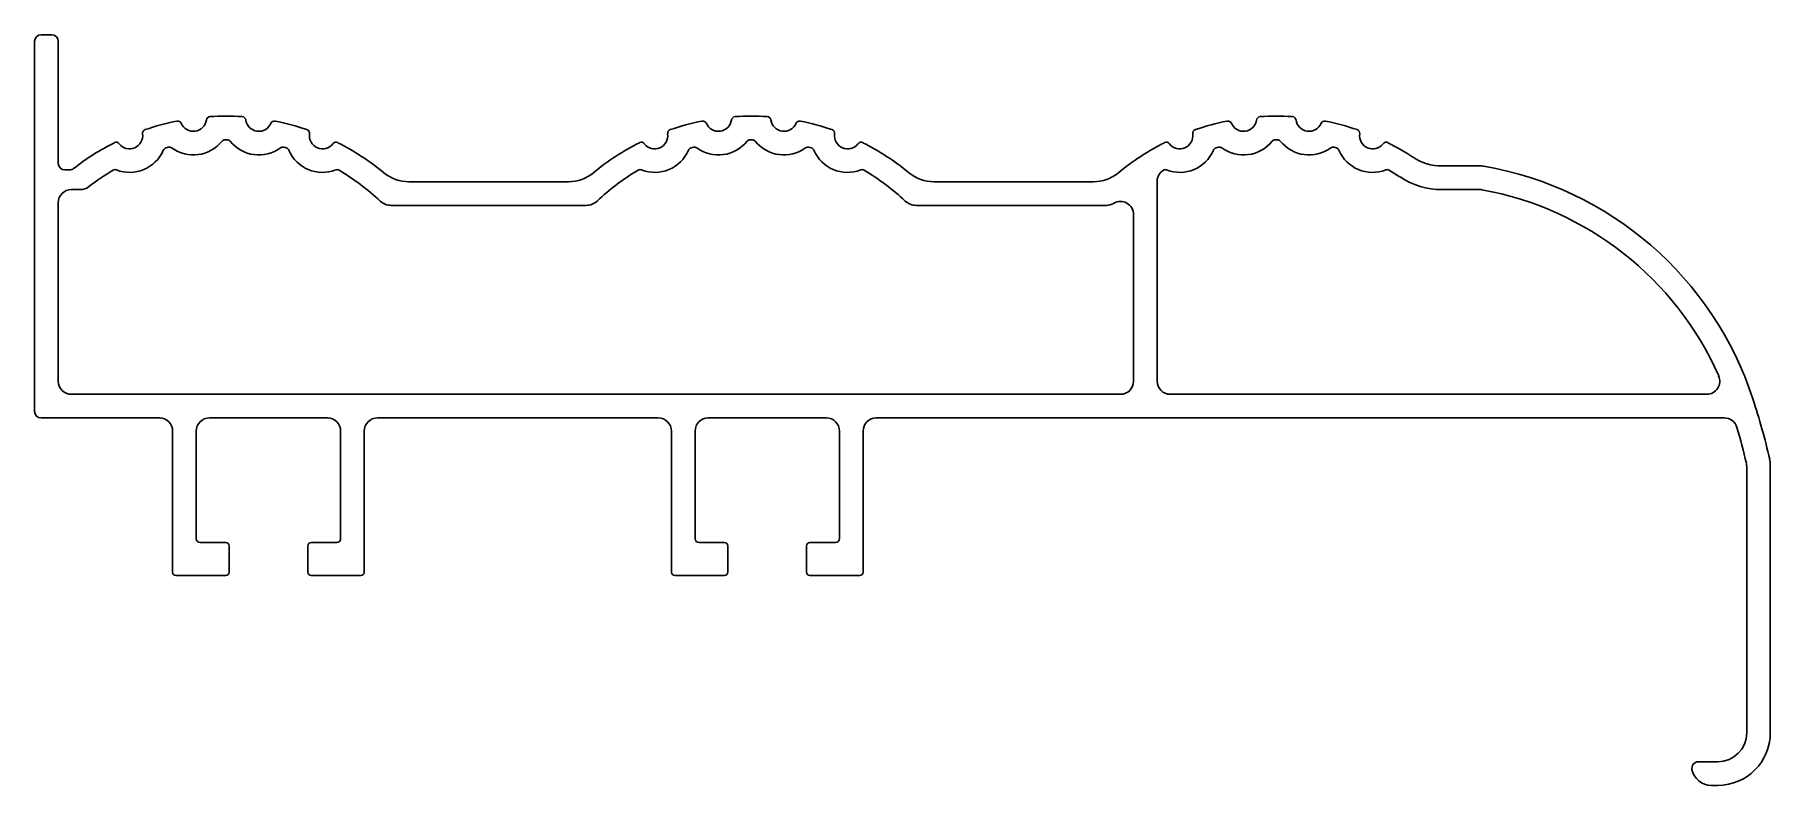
# Model space of a CAD drawing. Extents: x 416 to 548, y 704 to 762.
import ezdxf

# ---------------------------------------------------------------- set-up
doc = ezdxf.new("R2010")
doc.units = 0
doc.layers.get('0').update_dxf_attribs({"linetype": 'CONTINUOUS'})

msp = doc.modelspace()

# ---------------------------------------------------------------- linework, layer by layer
at = {"color": 0}
for p, q in [((416.21, 761.61), (417.01, 761.61)), ((415.71, 732.91), (415.71, 761.11)), ((417.51, 751.81), (417.51, 761.11)), ((418.01, 751.31), (418.37, 751.31)), ((522.92, 751.61), (525.94, 751.61)), ((418.51, 749.81), (419.2, 749.81)), ((444.22, 750.41), (456.37, 750.41)), ((484.22, 750.41), (496.37, 750.41)), ((501.22, 735.21), (501.22, 750.44)), ((522.92, 749.81), (525.78, 749.81)), ((417.51, 735.21), (417.51, 748.81)), ((442.86, 748.61), (457.73, 748.61)), ((482.86, 748.61), (497.36, 748.61)), ((499.42, 747.91), (499.42, 735.21)), ((498.42, 734.21), (418.51, 734.21)), ((543.08, 734.21), (502.22, 734.21)), ((416.21, 732.41), (425.22, 732.41)), ((426.22, 720.66), (426.22, 731.41)), ((428.02, 731.41), (428.02, 723.21)), ((438.02, 732.41), (429.02, 732.41)), ((439.02, 723.21), (439.02, 731.41)), ((440.82, 731.41), (440.82, 720.66)), ((463.22, 732.41), (441.82, 732.41)), ((464.22, 720.66), (464.22, 731.41)), ((466.02, 731.41), (466.02, 723.21)), ((476.02, 732.41), (467.02, 732.41)), ((477.02, 723.21), (477.02, 731.41)), ((478.82, 731.41), (478.82, 720.66)), ((544.42, 732.41), (479.82, 732.41)), ((546.13, 708.41), (546.13, 728.72)), ((547.93, 728.82), (547.93, 708.41)), ((428.32, 722.91), (430.27, 722.91)), ((430.52, 722.66), (430.52, 720.66)), ((436.52, 720.66), (436.52, 722.66)), ((436.77, 722.91), (438.72, 722.91)), ((466.32, 722.91), (468.27, 722.91)), ((468.52, 722.66), (468.52, 720.66)), ((474.52, 720.66), (474.52, 722.66)), ((474.77, 722.91), (476.72, 722.91)), ((430.27, 720.41), (426.47, 720.41)), ((440.57, 720.41), (436.77, 720.41)), ((468.27, 720.41), (464.47, 720.41)), ((478.57, 720.41), (474.77, 720.41)), ((542.45, 706.21), (543.93, 706.21)), ((543.93, 704.41), (543.43, 704.41))]:
    msp.add_line(p, q, dxfattribs=at)
for centre, radius, start, end in [((416.21, 761.11), 0.5, 90, 180), ((417.01, 761.11), 0.5, 0, 90), ((430.29, 736.53), 18.88, 101.4601, 109.0383), ((426.6, 754.74), 0.3, 22.8594, 101.4601), ((427.8, 755.25), 1, 202.8594, 352.3219), ((429.09, 755.07), 0.3, 93.7213, 172.3219), ((430.29, 736.53), 18.88, 86.2787, 93.7213), ((431.5, 755.07), 0.3, 7.6781, 86.2787), ((432.79, 755.25), 1, 187.6781, 337.1403), ((433.98, 754.74), 0.3, 78.5399, 157.1403), ((430.29, 736.53), 18.88, 70.9617, 78.5399), ((470.29, 736.53), 18.88, 101.4601, 109.0383), ((466.6, 754.74), 0.3, 22.8594, 101.4601), ((467.8, 755.25), 1, 202.8594, 352.3219), ((469.09, 755.07), 0.3, 93.7213, 172.3219), ((470.29, 736.53), 18.88, 86.2787, 93.7213), ((471.5, 755.07), 0.3, 7.6781, 86.2787), ((472.79, 755.25), 1, 187.6781, 337.1403), ((473.98, 754.74), 0.3, 78.5399, 157.1403), ((470.29, 736.53), 18.88, 70.9617, 78.5399), ((510.29, 736.53), 18.88, 101.4601, 109.0383), ((506.6, 754.74), 0.3, 22.8597, 101.4601), ((507.8, 755.25), 1, 202.8597, 352.3219), ((509.09, 755.07), 0.3, 93.7213, 172.3219), ((510.29, 736.53), 18.88, 86.2787, 93.7213), ((511.5, 755.07), 0.3, 7.6781, 86.2787), ((512.79, 755.25), 1, 187.6781, 337.1405), ((513.98, 754.74), 0.3, 78.5399, 157.1405), ((510.29, 736.53), 18.88, 70.9617, 78.5399), ((422.94, 753.92), 1, 218.1767, 7.6389), ((424.23, 754.1), 0.3, 109.0383, 187.6389), ((430.22, 753.31), 0.3, 90.2469, 141.385), ((430.29, 736.53), 17.08, 89.7531, 90.2469), ((430.36, 753.31), 0.3, 38.615, 89.7531), ((436.35, 754.1), 0.3, 352.3614, 70.9617), ((437.64, 753.92), 1, 172.3614, 321.8233), ((462.94, 753.92), 1, 218.1767, 7.6389), ((464.23, 754.1), 0.3, 109.0383, 187.6389), ((470.22, 753.31), 0.3, 90.2469, 141.385), ((470.29, 736.53), 17.08, 89.7531, 90.2469), ((470.36, 753.31), 0.3, 38.615, 89.7531), ((476.35, 754.1), 0.3, 352.3614, 70.9617), ((477.64, 753.92), 1, 172.3614, 321.8233), ((502.94, 753.92), 1, 218.1766, 7.6386), ((504.23, 754.1), 0.3, 109.0383, 187.6386), ((510.22, 753.31), 0.3, 90.2469, 141.385), ((510.29, 736.53), 17.08, 89.7531, 90.2469), ((510.36, 753.31), 0.3, 38.615, 89.7531), ((516.35, 754.1), 0.3, 352.3612, 70.9617), ((517.64, 753.92), 1, 172.3612, 321.8234), ((430.29, 736.53), 18.88, 116.7771, 127.9557), ((421.92, 753.12), 0.3, 38.1767, 116.7771), ((422.94, 753.92), 2.8, 249.1135, 336.7019), ((425.79, 752.7), 0.3, 105.5639, 156.7019), ((430.29, 736.53), 17.08, 104.9346, 105.5639), ((425.97, 752.75), 0.3, 53.7964, 104.9346), ((427.8, 755.25), 2.8, 233.7964, 321.385), ((432.79, 755.25), 2.8, 218.615, 306.2036), ((434.62, 752.75), 0.3, 75.0654, 126.2036), ((430.29, 736.53), 17.08, 74.4361, 75.0654), ((434.8, 752.7), 0.3, 23.2981, 74.4361), ((437.64, 753.92), 2.8, 203.2981, 290.8865), ((438.67, 753.12), 0.3, 63.2229, 141.8233), ((430.29, 736.53), 18.88, 50.4909, 63.2229), ((470.29, 736.53), 18.88, 116.7771, 129.5091), ((461.92, 753.12), 0.3, 38.1767, 116.7771), ((462.94, 753.92), 2.8, 249.1135, 336.7019), ((465.79, 752.7), 0.3, 105.5639, 156.7019), ((470.29, 736.53), 17.08, 104.9346, 105.5639), ((465.97, 752.75), 0.3, 53.7964, 104.9346), ((467.8, 755.25), 2.8, 233.7964, 321.385), ((472.79, 755.25), 2.8, 218.615, 306.2036), ((474.62, 752.75), 0.3, 75.0654, 126.2036), ((470.29, 736.53), 17.08, 74.4361, 75.0654), ((474.8, 752.7), 0.3, 23.2981, 74.4361), ((477.64, 753.92), 2.8, 203.2981, 290.8865), ((478.67, 753.12), 0.3, 63.2229, 141.8233), ((470.29, 736.53), 18.88, 50.4909, 63.2229), ((510.29, 736.53), 18.88, 116.7771, 129.5091), ((501.92, 753.12), 0.3, 38.1766, 116.7771), ((502.94, 753.92), 2.8, 249.1135, 336.7019), ((505.79, 752.7), 0.3, 105.5639, 156.7019), ((510.29, 736.53), 17.08, 104.9346, 105.5639), ((505.97, 752.75), 0.3, 53.7964, 104.9346), ((507.8, 755.25), 2.8, 233.7964, 321.385), ((512.79, 755.25), 2.8, 218.615, 306.2036), ((514.62, 752.75), 0.3, 75.0654, 126.2036), ((510.29, 736.53), 17.08, 74.4361, 75.0654), ((514.8, 752.7), 0.3, 23.2981, 74.4361), ((517.64, 753.92), 2.8, 203.2981, 290.8865), ((518.67, 753.12), 0.3, 63.2229, 141.8234), ((510.29, 736.53), 18.88, 56.5062, 63.2229), ((418.01, 751.81), 0.5, 180, 270), ((418.37, 751.81), 0.5, 270, 307.9557), ((430.29, 736.53), 17.08, 120.2516, 127.8265), ((421.84, 751.03), 0.3, 69.1135, 120.2516), ((438.75, 751.03), 0.3, 59.7484, 110.8865), ((430.29, 736.53), 17.08, 46.597, 59.7484), ((444.22, 753.41), 3, 230.4909, 270), ((456.37, 753.41), 3, 270, 309.5091), ((470.29, 736.53), 17.08, 120.2516, 133.403), ((461.84, 751.03), 0.3, 69.1135, 120.2516), ((478.75, 751.03), 0.3, 59.7484, 110.8865), ((470.29, 736.53), 17.08, 46.597, 59.7484), ((484.22, 753.41), 3, 230.4909, 270), ((496.37, 753.41), 3, 270, 309.5091), ((502.22, 750.44), 1, 121.3333, 180), ((501.84, 751.03), 0.3, 69.1135, 118.1271), ((518.75, 751.03), 0.3, 59.7484, 110.8865), ((510.29, 736.53), 17.08, 56.5062, 59.7484), ((522.92, 755.61), 4, 236.5062, 270), ((525.94, 750.61), 1, 80.1083, 90), ((521.6, 725.69), 26.3, 18.0907, 80.1083), ((418.51, 748.81), 1, 90, 180), ((419.2, 750.81), 1, 270, 307.8265), ((522.92, 755.61), 5.8, 236.5062, 270), ((525.78, 748.81), 1, 79.7356, 90), ((521.6, 725.69), 24.5, 23.915, 79.7356), ((442.86, 749.81), 1.2, 226.597, 270), ((457.73, 749.81), 1.2, 270, 313.403), ((482.86, 749.81), 1.2, 226.597, 270), ((497.36, 749.61), 1, 270, 301.7883), ((498.42, 747.91), 1, 0, 121.7883), ((418.51, 735.21), 1, 180, 270), ((498.42, 735.21), 1, 270, 360), ((502.22, 735.21), 1, 180, 270), ((543.08, 735.21), 1, 270, 23.915), ((495.81, 717.25), 53.44, 12.9927, 18.1003), ((416.21, 732.91), 0.5, 180, 270), ((425.22, 731.41), 1, 0, 90), ((429.02, 731.41), 1, 90, 180), ((438.02, 731.41), 1, 360, 90), ((441.82, 731.41), 1, 90, 180), ((463.22, 731.41), 1, 0, 90), ((467.02, 731.41), 1, 90, 180), ((476.02, 731.41), 1, 360, 90), ((479.82, 731.41), 1, 89.9999, 180), ((544.42, 731.41), 1, 16.2411, 89.9999), ((495.81, 717.25), 51.64, 13.0956, 16.2411), ((545.13, 728.72), 1, 360, 13.0956), ((545.93, 728.82), 2, 360, 12.9929), ((428.32, 723.21), 0.3, 180, 269.9977), ((438.72, 723.21), 0.3, 270, 0), ((466.32, 723.21), 0.3, 180, 269.9977), ((476.72, 723.21), 0.3, 270, 0), ((430.27, 722.66), 0.25, 360, 90), ((436.77, 722.66), 0.25, 90, 180), ((468.27, 722.66), 0.25, 360, 90), ((474.77, 722.66), 0.25, 90, 180), ((426.47, 720.66), 0.25, 180, 270), ((430.27, 720.66), 0.25, 270, 0), ((436.77, 720.66), 0.25, 180, 270), ((440.57, 720.66), 0.25, 270, 0), ((464.47, 720.66), 0.25, 180, 270), ((468.27, 720.66), 0.25, 270, 0), ((474.77, 720.66), 0.25, 180, 270), ((478.57, 720.66), 0.25, 270, 0), ((543.93, 708.41), 4, 270, 0), ((543.93, 708.41), 2.2, 270, 0), ((542.45, 705.71), 0.5, 90, 191.537), ((543.43, 705.91), 1.5, 191.537, 270)]:
    msp.add_arc(centre, radius, start, end, dxfattribs=at)

doc.saveas('drawing.dxf')
